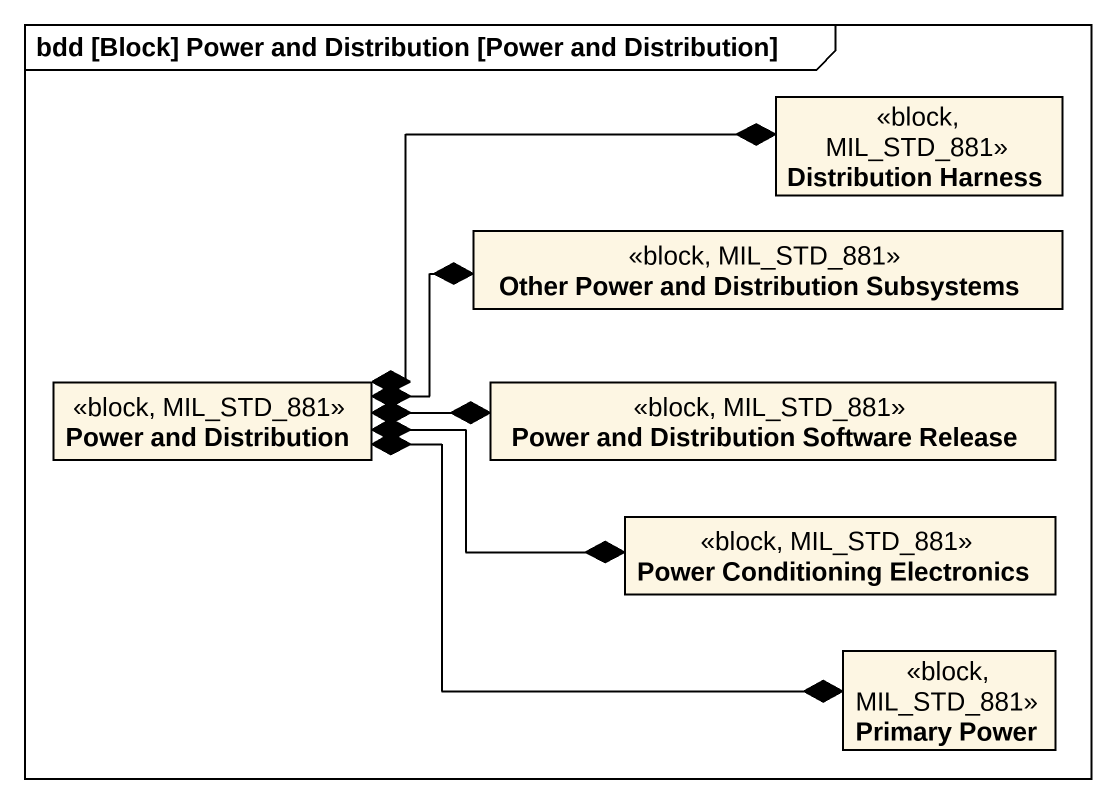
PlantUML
@startuml
mainframe bdd [Block] Power and Distribution [Power and Distribution]
hide circle
hide empty members
class "Distribution Harness" as Distribution_Harness <<block, MIL_STD_881>>
class "Other Power and Distribution Subsystems" as Other_Power_and <<block, MIL_STD_881>>
class "Power and Distribution" as Power_and_Distribution <<block, MIL_STD_881>>
class "Power and Distribution Software Release" as Power_and_Distribution_2 <<block, MIL_STD_881>>
class "Power Conditioning Electronics" as Power_Conditioning <<block, MIL_STD_881>>
class "Primary Power" as Primary_Power <<block, MIL_STD_881>>
Power_and_Distribution *-right-* Distribution_Harness
Power_and_Distribution *-right-* Other_Power_and
Power_and_Distribution *-right-* Power_and_Distribution_2
Power_and_Distribution *-right-* Power_Conditioning
Power_and_Distribution *-right-* Primary_Power
@enduml
